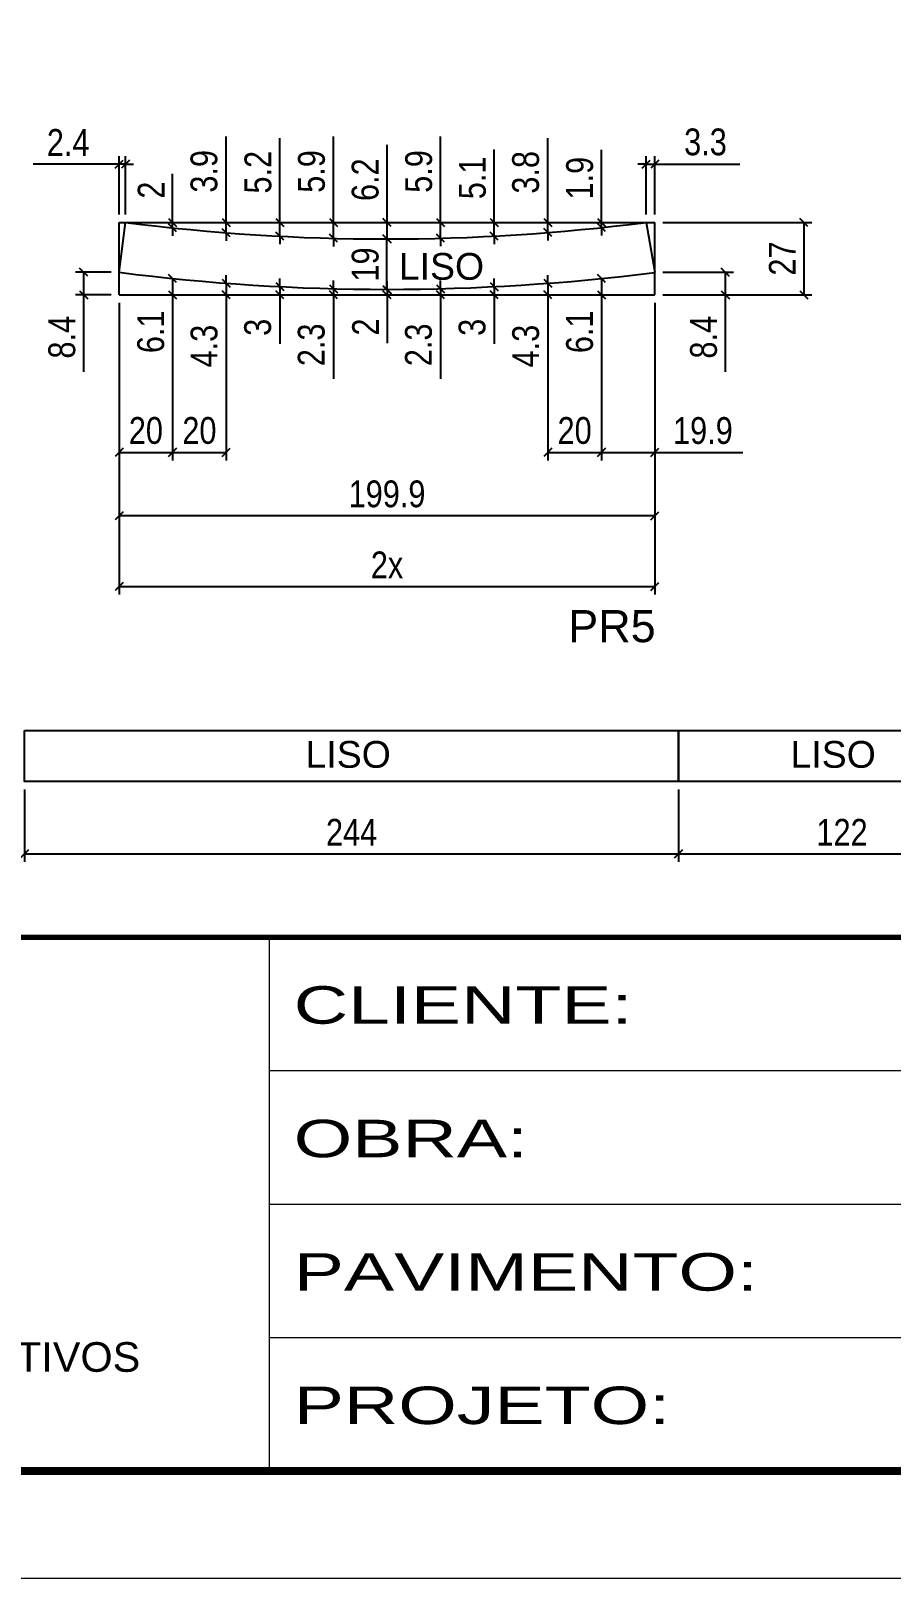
# Model space of a CAD drawing. Extents: x 5442 to 11695, y -218 to 3129.
# Drawn here: x 8962 to 9283, y -218 to 360 of the extents above; entities that cross this region are included whole.
import ezdxf
from ezdxf.enums import TextEntityAlignment as Align

# ---------------------------------------------------------------- set-up
doc = ezdxf.new("R2010")
doc.units = 0
doc.linetypes.add('CONTINUO', pattern=[0])
doc.linetypes.add('DASHED', pattern=[0.75, 0.5, -0.25])
for name, color, linetype in [('5', 5, 'Continuous'), ('COTA', 241, 'Continuous'), ('Painéis', 200, 'Continuous')]:
    doc.layers.add(name, color=color, linetype=linetype)
for name, color, linetype, lineweight in [('Escoras', 2, 'Continuous', 25), ('Folhas', 255, 'Continuous', 9), ('Romaneio', 3, 'Continuous', 13), ('SARRAFO DE PRESSAO', 251, 'DASHED', 9)]:
    doc.layers.add(name, color=color, linetype=linetype, lineweight=lineweight)
doc.styles.add('ARIAL', font='arial.ttf')
doc.styles.add('COTA TECNICA-50', font='techl___.ttf', dxfattribs={"height": 10})
doc.styles.get("Standard").update_dxf_attribs({"font": 'arial.ttf'})
doc.styles.add('Tecnologia', font='')
doc.styles.get('Tecnologia').set_extended_font_data('Forgotten Futurist')
doc.dimstyles.new('COTA PAINEL-50', dxfattribs={"dimtxt": 10, "dimasz": 3, "dimexe": 3, "dimexo": 3, "dimgap": 3, "dimtad": 1, "dimdec": 1, "dimzin": 12, "dimdsep": 46, "dimtxsty": 'COTA TECNICA-50', "dimblk1": 'OBLIQUE', "dimblk2": 'OBLIQUE', "dimsah": 1, "dimcen": 0.9, "dimclrd": 4, "dimclre": 4, "dimclrt": 240, "dimadec": 1, "dimazin": 3, "dimtfac": 1, "dimtdec": 1, "dimtmove": 0, "dimatfit": 3, "dimfxl": 1, "dimtolj": 1, "dimtzin": 12, "dimarcsym": 0})

# ---------------------------------------------------------------- blocks, each defined once
blk = doc.blocks.new('9999999999')
at = {"color": 30, "linetype": 'CONTINUO'}
for p, q in [((98564.56, 34230.21), (98564.56, 34429.45)), ((98564.56, 34379.64), (99583.98, 34379.64)), ((98564.56, 34329.83), (99487.98, 34329.83)), ((98564.56, 34280.02), (99487.98, 34280.02))]:
    blk.add_line(p, q, dxfattribs=at)
at = {"color": 30, "linetype": 'CONTINUO', "const_width": 2}
blk.add_lwpolyline([(99583.98, 34230.21), (99583.98, 34414.45, 0.414214), (99568.98, 34429.45), (98228.98, 34429.45, 0.414214), (98213.98, 34414.45), (98213.98, 34245.21, 0.414214), (98228.98, 34230.21), (99583.98, 34230.21)], format="xyb", dxfattribs=at)
at = {"layer": 'Folhas'}
blk.add_lwpolyline([(98138.98, 34190.21), (99623.98, 34190.21), (99623.98, 35240.21), (98138.98, 35240.21)], close=True, dxfattribs=at)
at = {"layer": 'Folhas', "color": 30, "const_width": 3}
blk.add_lwpolyline([(98213.98, 34230.21), (99583.98, 34230.21), (99583.98, 35200.21), (98213.98, 35200.21)], close=True, dxfattribs=at)
at = {"color": 7, "linetype": 'Continuous', "ltscale": 5, "style": 'ARIAL'}
blk.add_text('NOVA SISTEMAS CONSTRUTIVOS', height=11.0592, dxfattribs=at).set_placement((98263.19, 34267.21))
at = {"layer": 'Folhas', "color": 7, "style": 'Tecnologia', "width": 1.5}
for s, p in [('CLIENTE:', (98573.65, 34397.17)), ('OBRA:', (98573.65, 34347.31)), ('PAVIMENTO:', (98573.65, 34297.5)), ('PROJETO:', (98573.65, 34247.69))]:
    blk.add_text(s, height=14, dxfattribs=at).set_placement(p)
blk = doc.blocks.new('_Oblique')
at = {"color": 0, "linetype": 'ByBlock', "lineweight": -2}
blk.add_line((-0.5, -0.5), (0.5, 0.5), dxfattribs=at)
blk = doc.blocks.new('*D1502')
at = {"layer": 'Defpoints', "color": 0, "linetype": 'ByBlock', "transparency": 16777216}
for p in [(8994.89, 261.03), (9194.79, 261.03), (8994.89, 178.53)]:
    blk.add_point(p, dxfattribs=at)
at = {"layer": 'Escoras', "color": 4, "linetype": 'ByBlock', "lineweight": -2, "transparency": 16777216}
for p, q in [((8994.89, 258.03), (8994.89, 175.53)), ((9194.79, 258.03), (9194.79, 175.53)), ((9194.79, 178.53), (8994.89, 178.53))]:
    blk.add_line(p, q, dxfattribs=at)
at = {"layer": 'Escoras', "color": 4, "linetype": 'ByBlock', "lineweight": -2, "transparency": 16777216, "xscale": 3, "yscale": 3, "zscale": 3, "rotation": 180}
blk.add_blockref('_Oblique', (8994.89, 178.53), dxfattribs=at)
at = {"layer": 'Escoras', "color": 4, "linetype": 'ByBlock', "lineweight": -2, "transparency": 16777216, "xscale": 3, "yscale": 3, "zscale": 3}
blk.add_blockref('_Oblique', (9194.79, 178.53), dxfattribs=at)
at = {"layer": 'Escoras', "color": 240, "linetype": 'ByBlock', "transparency": 16777216, "insert": (9094.84, 186.62), "char_height": 10, "attachment_point": 5, "style": 'COTA TECNICA-50'}
blk.add_mtext('\\A1;199.9', dxfattribs=at)
blk = doc.blocks.new('*D1158')
at = {"layer": 'Defpoints', "color": 0, "linetype": 'ByBlock', "transparency": 16777216}
for p in [(9174.84, 261.03), (9194.79, 261.03), (9194.79, 202.18)]:
    blk.add_point(p, dxfattribs=at)
at = {"layer": 'Escoras', "color": 4, "linetype": 'ByBlock', "lineweight": -2, "transparency": 16777216}
for p, q in [((9174.84, 258.03), (9174.84, 199.18)), ((9194.79, 258.03), (9194.79, 199.18)), ((9174.84, 202.18), (9194.79, 202.18)), ((9194.79, 202.18), (9227.62, 202.18))]:
    blk.add_line(p, q, dxfattribs=at)
at = {"layer": 'Escoras', "color": 4, "linetype": 'ByBlock', "lineweight": -2, "transparency": 16777216, "xscale": 3, "yscale": 3, "zscale": 3, "rotation": 180}
blk.add_blockref('_Oblique', (9174.84, 202.18), dxfattribs=at)
at = {"layer": 'Escoras', "color": 4, "linetype": 'ByBlock', "lineweight": -2, "transparency": 16777216, "xscale": 3, "yscale": 3, "zscale": 3}
blk.add_blockref('_Oblique', (9194.79, 202.18), dxfattribs=at)
at = {"layer": 'Escoras', "color": 240, "linetype": 'ByBlock', "transparency": 16777216, "insert": (9212.7, 210.26), "char_height": 10, "attachment_point": 5, "style": 'COTA TECNICA-50'}
blk.add_mtext('\\A1;19.9', dxfattribs=at)
blk = doc.blocks.new('*D1159')
at = {"layer": 'Defpoints', "color": 0, "linetype": 'ByBlock', "transparency": 16777216}
for p in [(9154.84, 261.03), (9174.84, 261.03), (9174.84, 202.18)]:
    blk.add_point(p, dxfattribs=at)
at = {"layer": 'Escoras', "color": 4, "linetype": 'ByBlock', "lineweight": -2, "transparency": 16777216}
for p, q in [((9154.84, 258.03), (9154.84, 199.18)), ((9174.84, 258.03), (9174.84, 199.18)), ((9154.84, 202.18), (9174.84, 202.18))]:
    blk.add_line(p, q, dxfattribs=at)
at = {"layer": 'Escoras', "color": 4, "linetype": 'ByBlock', "lineweight": -2, "transparency": 16777216, "xscale": 3, "yscale": 3, "zscale": 3, "rotation": 180}
blk.add_blockref('_Oblique', (9154.84, 202.18), dxfattribs=at)
at = {"layer": 'Escoras', "color": 4, "linetype": 'ByBlock', "lineweight": -2, "transparency": 16777216, "xscale": 3, "yscale": 3, "zscale": 3}
blk.add_blockref('_Oblique', (9174.84, 202.18), dxfattribs=at)
at = {"layer": 'Escoras', "color": 240, "linetype": 'ByBlock', "transparency": 16777216, "insert": (9164.84, 210.28), "char_height": 10, "attachment_point": 5, "style": 'COTA TECNICA-50'}
blk.add_mtext('\\A1;20', dxfattribs=at)
blk = doc.blocks.new('*D1160')
at = {"layer": 'Defpoints', "color": 0, "linetype": 'ByBlock', "transparency": 16777216}
for p in [(8994.89, 261.03), (9014.84, 261.03), (9014.84, 202.18)]:
    blk.add_point(p, dxfattribs=at)
at = {"layer": 'Escoras', "color": 4, "linetype": 'ByBlock', "lineweight": -2, "transparency": 16777216}
for p, q in [((8994.89, 258.03), (8994.89, 199.18)), ((9014.84, 258.03), (9014.84, 199.18)), ((8994.89, 202.18), (9014.84, 202.18))]:
    blk.add_line(p, q, dxfattribs=at)
at = {"layer": 'Escoras', "color": 4, "linetype": 'ByBlock', "lineweight": -2, "transparency": 16777216, "xscale": 3, "yscale": 3, "zscale": 3, "rotation": 180}
blk.add_blockref('_Oblique', (8994.89, 202.18), dxfattribs=at)
at = {"layer": 'Escoras', "color": 4, "linetype": 'ByBlock', "lineweight": -2, "transparency": 16777216, "xscale": 3, "yscale": 3, "zscale": 3}
blk.add_blockref('_Oblique', (9014.84, 202.18), dxfattribs=at)
at = {"layer": 'Escoras', "color": 240, "linetype": 'ByBlock', "transparency": 16777216, "insert": (9004.87, 210.28), "char_height": 10, "attachment_point": 5, "style": 'COTA TECNICA-50'}
blk.add_mtext('\\A1;20', dxfattribs=at)
blk = doc.blocks.new('*D1161')
at = {"layer": 'Defpoints', "color": 0, "linetype": 'ByBlock', "transparency": 16777216}
for p in [(9014.84, 261.03), (9034.84, 261.03), (9034.84, 202.18)]:
    blk.add_point(p, dxfattribs=at)
at = {"layer": 'Escoras', "color": 4, "linetype": 'ByBlock', "lineweight": -2, "transparency": 16777216}
for p, q in [((9014.84, 258.03), (9014.84, 199.18)), ((9034.84, 258.03), (9034.84, 199.18)), ((9014.84, 202.18), (9034.84, 202.18))]:
    blk.add_line(p, q, dxfattribs=at)
at = {"layer": 'Escoras', "color": 4, "linetype": 'ByBlock', "lineweight": -2, "transparency": 16777216, "xscale": 3, "yscale": 3, "zscale": 3, "rotation": 180}
blk.add_blockref('_Oblique', (9014.84, 202.18), dxfattribs=at)
at = {"layer": 'Escoras', "color": 4, "linetype": 'ByBlock', "lineweight": -2, "transparency": 16777216, "xscale": 3, "yscale": 3, "zscale": 3}
blk.add_blockref('_Oblique', (9034.84, 202.18), dxfattribs=at)
at = {"layer": 'Escoras', "color": 240, "linetype": 'ByBlock', "transparency": 16777216, "insert": (9024.84, 210.28), "char_height": 10, "attachment_point": 5, "style": 'COTA TECNICA-50'}
blk.add_mtext('\\A1;20', dxfattribs=at)
blk = doc.blocks.new('*D1503')
at = {"layer": 'Defpoints', "color": 0, "linetype": 'ByBlock', "transparency": 16777216}
for p in [(9194.79, 288.03), (9194.79, 261.03), (9250.4, 261.03)]:
    blk.add_point(p, dxfattribs=at)
at = {"layer": 'Escoras', "color": 4, "linetype": 'ByBlock', "lineweight": -2, "transparency": 16777216}
for p, q in [((9197.79, 288.03), (9253.4, 288.03)), ((9250.4, 288.03), (9250.4, 261.03)), ((9197.79, 261.03), (9253.4, 261.03))]:
    blk.add_line(p, q, dxfattribs=at)
at = {"layer": 'Escoras', "color": 4, "linetype": 'ByBlock', "lineweight": -2, "transparency": 16777216, "xscale": 3, "yscale": 3, "zscale": 3}
for p, rotation in [((9250.4, 288.03), 90), ((9250.4, 261.03), 270)]:
    blk.add_blockref('_Oblique', p, dxfattribs=dict(at, rotation=rotation))
at = {"layer": 'Escoras', "color": 240, "linetype": 'ByBlock', "transparency": 16777216, "insert": (9242.33, 274.53), "char_height": 10, "attachment_point": 5, "rotation": 90, "style": 'COTA TECNICA-50'}
blk.add_mtext('\\A1;27', dxfattribs=at)
blk = doc.blocks.new('*D1504')
at = {"layer": 'Defpoints', "color": 0, "linetype": 'ByBlock', "transparency": 16777216}
for p in [(8994.89, 309.8), (8994.89, 288.03), (8997.27, 288.03)]:
    blk.add_point(p, dxfattribs=at)
at = {"layer": 'Escoras', "color": 4, "linetype": 'ByBlock', "lineweight": -2, "transparency": 16777216}
for p, q in [((8994.89, 291.03), (8994.89, 312.8)), ((8997.27, 291.03), (8997.27, 312.8)), ((8994.89, 309.8), (8962.86, 309.8)), ((8997.27, 309.8), (8994.89, 309.8)), ((8997.27, 309.8), (9000.27, 309.8))]:
    blk.add_line(p, q, dxfattribs=at)
at = {"layer": 'Escoras', "color": 4, "linetype": 'ByBlock', "lineweight": -2, "transparency": 16777216, "xscale": 3, "yscale": 3, "zscale": 3}
blk.add_blockref('_Oblique', (8994.89, 309.8), dxfattribs=at)
at = {"layer": 'Escoras', "color": 4, "linetype": 'ByBlock', "lineweight": -2, "transparency": 16777216, "xscale": 3, "yscale": 3, "zscale": 3, "rotation": 180}
blk.add_blockref('_Oblique', (8997.27, 309.8), dxfattribs=at)
at = {"layer": 'Escoras', "color": 240, "linetype": 'ByBlock', "transparency": 16777216, "insert": (8975.87, 317.88), "char_height": 10, "attachment_point": 5, "style": 'COTA TECNICA-50'}
blk.add_mtext('\\A1;2.4', dxfattribs=at)
blk = doc.blocks.new('*D1505')
at = {"layer": 'Defpoints', "color": 0, "linetype": 'ByBlock', "transparency": 16777216}
for p in [(9194.79, 309.8), (9191.48, 288.03), (9194.79, 288.03)]:
    blk.add_point(p, dxfattribs=at)
at = {"layer": 'Escoras', "color": 4, "linetype": 'ByBlock', "lineweight": -2, "transparency": 16777216}
for p, q in [((9191.48, 291.03), (9191.48, 312.8)), ((9194.79, 291.03), (9194.79, 312.8)), ((9191.48, 309.8), (9188.48, 309.8)), ((9191.48, 309.8), (9194.79, 309.8)), ((9194.79, 309.8), (9226.54, 309.8))]:
    blk.add_line(p, q, dxfattribs=at)
at = {"layer": 'Escoras', "color": 4, "linetype": 'ByBlock', "lineweight": -2, "transparency": 16777216, "xscale": 3, "yscale": 3, "zscale": 3}
blk.add_blockref('_Oblique', (9191.48, 309.8), dxfattribs=at)
at = {"layer": 'Escoras', "color": 4, "linetype": 'ByBlock', "lineweight": -2, "transparency": 16777216, "xscale": 3, "yscale": 3, "zscale": 3, "rotation": 180}
blk.add_blockref('_Oblique', (9194.79, 309.8), dxfattribs=at)
at = {"layer": 'Escoras', "color": 240, "linetype": 'ByBlock', "transparency": 16777216, "insert": (9213.66, 318.02), "char_height": 10, "attachment_point": 5, "style": 'COTA TECNICA-50'}
blk.add_mtext('\\A1;3.3', dxfattribs=at)
blk = doc.blocks.new('*D1162')
at = {"layer": 'Defpoints', "color": 0, "linetype": 'ByBlock', "transparency": 16777216}
for p in [(9014.84, 267.11), (9014.84, 261.03), (9014.84, 261.03)]:
    blk.add_point(p, dxfattribs=at)
at = {"layer": 'Escoras', "color": 4, "linetype": 'ByBlock', "lineweight": -2, "transparency": 16777216}
for p, q in [((9014.84, 267.11), (9014.84, 261.03)), ((9017.84, 267.11), (9017.84, 267.11)), ((9011.84, 261.03), (9011.84, 261.03)), ((9014.84, 261.03), (9014.84, 236.36))]:
    blk.add_line(p, q, dxfattribs=at)
at = {"layer": 'Escoras', "color": 4, "linetype": 'ByBlock', "lineweight": -2, "transparency": 16777216, "xscale": 3, "yscale": 3, "zscale": 3}
for p, rotation in [((9014.84, 267.11), 90), ((9014.84, 261.03), 270)]:
    blk.add_blockref('_Oblique', p, dxfattribs=dict(at, rotation=rotation))
at = {"layer": 'Escoras', "color": 240, "linetype": 'ByBlock', "transparency": 16777216, "insert": (9006.74, 247.19), "char_height": 10, "attachment_point": 5, "rotation": 90, "style": 'COTA TECNICA-50'}
blk.add_mtext('\\A1;6.1', dxfattribs=at)
blk = doc.blocks.new('*D1163')
at = {"layer": 'Defpoints', "color": 0, "linetype": 'ByBlock', "transparency": 16777216}
for p in [(9034.84, 265.32), (9034.84, 261.03), (9034.84, 261.03)]:
    blk.add_point(p, dxfattribs=at)
at = {"layer": 'Escoras', "color": 4, "linetype": 'ByBlock', "lineweight": -2, "transparency": 16777216}
for p, q in [((9034.84, 265.32), (9034.84, 268.32)), ((9031.84, 261.03), (9031.84, 261.03)), ((9034.84, 265.32), (9034.84, 261.03)), ((9034.84, 261.03), (9034.84, 228.66)), ((9037.84, 265.32), (9037.84, 265.32))]:
    blk.add_line(p, q, dxfattribs=at)
at = {"layer": 'Escoras', "color": 4, "linetype": 'ByBlock', "lineweight": -2, "transparency": 16777216, "xscale": 3, "yscale": 3, "zscale": 3}
for p, rotation in [((9034.84, 265.32), 270), ((9034.84, 261.03), 90)]:
    blk.add_blockref('_Oblique', p, dxfattribs=dict(at, rotation=rotation))
at = {"layer": 'Escoras', "color": 240, "linetype": 'ByBlock', "transparency": 16777216, "insert": (9026.62, 241.85), "char_height": 10, "attachment_point": 5, "rotation": 90, "style": 'COTA TECNICA-50'}
blk.add_mtext('\\A1;4.3', dxfattribs=at)
blk = doc.blocks.new('*D1506')
at = {"layer": 'Defpoints', "color": 0, "linetype": 'ByBlock', "transparency": 16777216}
for p in [(9194.79, 269.39), (9194.79, 261.03), (9221.07, 261.03)]:
    blk.add_point(p, dxfattribs=at)
at = {"layer": 'Escoras', "color": 4, "linetype": 'ByBlock', "lineweight": -2, "transparency": 16777216}
for p, q in [((9197.79, 269.39), (9224.07, 269.39)), ((9221.07, 269.39), (9221.07, 261.03)), ((9197.79, 261.03), (9224.07, 261.03)), ((9221.07, 261.03), (9221.07, 232.28))]:
    blk.add_line(p, q, dxfattribs=at)
at = {"layer": 'Escoras', "color": 4, "linetype": 'ByBlock', "lineweight": -2, "transparency": 16777216, "xscale": 3, "yscale": 3, "zscale": 3}
for p, rotation in [((9221.07, 269.39), 90), ((9221.07, 261.03), 270)]:
    blk.add_blockref('_Oblique', p, dxfattribs=dict(at, rotation=rotation))
at = {"layer": 'Escoras', "color": 240, "linetype": 'ByBlock', "transparency": 16777216, "insert": (9212.98, 245.15), "char_height": 10, "attachment_point": 5, "rotation": 90, "style": 'COTA TECNICA-50'}
blk.add_mtext('\\A1;8.4', dxfattribs=at)
blk = doc.blocks.new('*D1507')
at = {"layer": 'Defpoints', "color": 0, "linetype": 'ByBlock', "transparency": 16777216}
for p in [(8994.89, 269.41), (8981.65, 261.03), (8994.89, 261.03)]:
    blk.add_point(p, dxfattribs=at)
at = {"layer": 'Escoras', "color": 4, "linetype": 'ByBlock', "lineweight": -2, "transparency": 16777216}
for p, q in [((8991.89, 269.41), (8978.65, 269.41)), ((8981.65, 269.41), (8981.65, 261.03)), ((8991.89, 261.03), (8978.65, 261.03)), ((8981.65, 261.03), (8981.65, 232.28))]:
    blk.add_line(p, q, dxfattribs=at)
at = {"layer": 'Escoras', "color": 4, "linetype": 'ByBlock', "lineweight": -2, "transparency": 16777216, "xscale": 3, "yscale": 3, "zscale": 3}
for p, rotation in [((8981.65, 269.41), 90), ((8981.65, 261.03), 270)]:
    blk.add_blockref('_Oblique', p, dxfattribs=dict(at, rotation=rotation))
at = {"layer": 'Escoras', "color": 240, "linetype": 'ByBlock', "transparency": 16777216, "insert": (8973.56, 245.15), "char_height": 10, "attachment_point": 5, "rotation": 90, "style": 'COTA TECNICA-50'}
blk.add_mtext('\\A1;8.4', dxfattribs=at)
blk = doc.blocks.new('*D1164')
at = {"layer": 'Defpoints', "color": 0, "linetype": 'ByBlock', "transparency": 16777216}
for p in [(9054.84, 264.05), (9054.84, 261.03), (9054.84, 261.03)]:
    blk.add_point(p, dxfattribs=at)
at = {"layer": 'Escoras', "color": 4, "linetype": 'ByBlock', "lineweight": -2, "transparency": 16777216}
for p, q in [((9054.84, 264.05), (9054.84, 267.05)), ((9051.84, 261.03), (9051.84, 261.03)), ((9054.84, 264.05), (9054.84, 261.03)), ((9054.84, 261.03), (9054.84, 242.7)), ((9057.84, 264.05), (9057.84, 264.05))]:
    blk.add_line(p, q, dxfattribs=at)
at = {"layer": 'Escoras', "color": 4, "linetype": 'ByBlock', "lineweight": -2, "transparency": 16777216, "xscale": 3, "yscale": 3, "zscale": 3}
for p, rotation in [((9054.84, 264.05), 270), ((9054.84, 261.03), 90)]:
    blk.add_blockref('_Oblique', p, dxfattribs=dict(at, rotation=rotation))
at = {"layer": 'Escoras', "color": 240, "linetype": 'ByBlock', "transparency": 16777216, "insert": (9046.62, 248.86), "char_height": 10, "attachment_point": 5, "rotation": 90, "style": 'COTA TECNICA-50'}
blk.add_mtext('\\A1;3', dxfattribs=at)
blk = doc.blocks.new('*D1165')
at = {"layer": 'Defpoints', "color": 0, "linetype": 'ByBlock', "transparency": 16777216}
for p in [(9074.84, 263.28), (9074.84, 261.03), (9074.84, 261.03)]:
    blk.add_point(p, dxfattribs=at)
at = {"layer": 'Escoras', "color": 4, "linetype": 'ByBlock', "lineweight": -2, "transparency": 16777216}
for p, q in [((9074.84, 263.28), (9074.84, 266.28)), ((9071.84, 261.03), (9071.84, 261.03)), ((9074.84, 263.28), (9074.84, 261.03)), ((9074.84, 261.03), (9074.84, 229.6)), ((9077.84, 263.28), (9077.84, 263.28))]:
    blk.add_line(p, q, dxfattribs=at)
at = {"layer": 'Escoras', "color": 4, "linetype": 'ByBlock', "lineweight": -2, "transparency": 16777216, "xscale": 3, "yscale": 3, "zscale": 3}
for p, rotation in [((9074.84, 263.28), 270), ((9074.84, 261.03), 90)]:
    blk.add_blockref('_Oblique', p, dxfattribs=dict(at, rotation=rotation))
at = {"layer": 'Escoras', "color": 240, "linetype": 'ByBlock', "transparency": 16777216, "insert": (9066.62, 242.31), "char_height": 10, "attachment_point": 5, "rotation": 90, "style": 'COTA TECNICA-50'}
blk.add_mtext('\\A1;2.3', dxfattribs=at)
blk = doc.blocks.new('*D1166')
at = {"layer": 'Defpoints', "color": 0, "linetype": 'ByBlock', "transparency": 16777216}
for p in [(9094.84, 263.03), (9094.84, 261.03), (9094.84, 261.03)]:
    blk.add_point(p, dxfattribs=at)
at = {"layer": 'Escoras', "color": 4, "linetype": 'ByBlock', "lineweight": -2, "transparency": 16777216}
for p, q in [((9094.84, 263.03), (9094.84, 266.03)), ((9091.84, 261.03), (9091.84, 261.03)), ((9094.84, 263.03), (9094.84, 261.03)), ((9094.84, 261.03), (9094.84, 242.92)), ((9097.84, 263.03), (9097.84, 263.03))]:
    blk.add_line(p, q, dxfattribs=at)
at = {"layer": 'Escoras', "color": 4, "linetype": 'ByBlock', "lineweight": -2, "transparency": 16777216, "xscale": 3, "yscale": 3, "zscale": 3}
for p, rotation in [((9094.84, 263.03), 270), ((9094.84, 261.03), 90)]:
    blk.add_blockref('_Oblique', p, dxfattribs=dict(at, rotation=rotation))
at = {"layer": 'Escoras', "color": 240, "linetype": 'ByBlock', "transparency": 16777216, "insert": (9086.84, 248.97), "char_height": 10, "attachment_point": 5, "rotation": 90, "style": 'COTA TECNICA-50'}
blk.add_mtext('\\A1;2', dxfattribs=at)
blk = doc.blocks.new('*D1167')
at = {"layer": 'Defpoints', "color": 0, "linetype": 'ByBlock', "transparency": 16777216}
for p in [(9114.84, 263.28), (9114.84, 261.03), (9114.84, 261.03)]:
    blk.add_point(p, dxfattribs=at)
at = {"layer": 'Escoras', "color": 4, "linetype": 'ByBlock', "lineweight": -2, "transparency": 16777216}
for p, q in [((9114.84, 263.28), (9114.84, 266.28)), ((9111.84, 261.03), (9111.84, 261.03)), ((9114.84, 263.28), (9114.84, 261.03)), ((9114.84, 261.03), (9114.84, 229.6)), ((9117.84, 263.28), (9117.84, 263.28))]:
    blk.add_line(p, q, dxfattribs=at)
at = {"layer": 'Escoras', "color": 4, "linetype": 'ByBlock', "lineweight": -2, "transparency": 16777216, "xscale": 3, "yscale": 3, "zscale": 3}
for p, rotation in [((9114.84, 263.28), 270), ((9114.84, 261.03), 90)]:
    blk.add_blockref('_Oblique', p, dxfattribs=dict(at, rotation=rotation))
at = {"layer": 'Escoras', "color": 240, "linetype": 'ByBlock', "transparency": 16777216, "insert": (9106.62, 242.31), "char_height": 10, "attachment_point": 5, "rotation": 90, "style": 'COTA TECNICA-50'}
blk.add_mtext('\\A1;2.3', dxfattribs=at)
blk = doc.blocks.new('*D1168')
at = {"layer": 'Defpoints', "color": 0, "linetype": 'ByBlock', "transparency": 16777216}
for p in [(9134.84, 264.04), (9134.84, 261.03), (9134.84, 261.03)]:
    blk.add_point(p, dxfattribs=at)
at = {"layer": 'Escoras', "color": 4, "linetype": 'ByBlock', "lineweight": -2, "transparency": 16777216}
for p, q in [((9134.84, 264.04), (9134.84, 267.04)), ((9131.84, 261.03), (9131.84, 261.03)), ((9134.84, 264.04), (9134.84, 261.03)), ((9134.84, 261.03), (9134.84, 242.7)), ((9137.84, 264.04), (9137.84, 264.04))]:
    blk.add_line(p, q, dxfattribs=at)
at = {"layer": 'Escoras', "color": 4, "linetype": 'ByBlock', "lineweight": -2, "transparency": 16777216, "xscale": 3, "yscale": 3, "zscale": 3}
for p, rotation in [((9134.84, 264.04), 270), ((9134.84, 261.03), 90)]:
    blk.add_blockref('_Oblique', p, dxfattribs=dict(at, rotation=rotation))
at = {"layer": 'Escoras', "color": 240, "linetype": 'ByBlock', "transparency": 16777216, "insert": (9126.62, 248.86), "char_height": 10, "attachment_point": 5, "rotation": 90, "style": 'COTA TECNICA-50'}
blk.add_mtext('\\A1;3', dxfattribs=at)
blk = doc.blocks.new('*D1169')
at = {"layer": 'Defpoints', "color": 0, "linetype": 'ByBlock', "transparency": 16777216}
for p in [(9154.84, 265.31), (9154.84, 261.03), (9154.84, 261.03)]:
    blk.add_point(p, dxfattribs=at)
at = {"layer": 'Escoras', "color": 4, "linetype": 'ByBlock', "lineweight": -2, "transparency": 16777216}
for p, q in [((9154.84, 265.31), (9154.84, 268.31)), ((9151.84, 261.03), (9151.84, 261.03)), ((9154.84, 265.31), (9154.84, 261.03)), ((9154.84, 261.03), (9154.84, 228.66)), ((9157.84, 265.31), (9157.84, 265.31))]:
    blk.add_line(p, q, dxfattribs=at)
at = {"layer": 'Escoras', "color": 4, "linetype": 'ByBlock', "lineweight": -2, "transparency": 16777216, "xscale": 3, "yscale": 3, "zscale": 3}
for p, rotation in [((9154.84, 265.31), 270), ((9154.84, 261.03), 90)]:
    blk.add_blockref('_Oblique', p, dxfattribs=dict(at, rotation=rotation))
at = {"layer": 'Escoras', "color": 240, "linetype": 'ByBlock', "transparency": 16777216, "insert": (9146.62, 241.85), "char_height": 10, "attachment_point": 5, "rotation": 90, "style": 'COTA TECNICA-50'}
blk.add_mtext('\\A1;4.3', dxfattribs=at)
blk = doc.blocks.new('*D1170')
at = {"layer": 'Defpoints', "color": 0, "linetype": 'ByBlock', "transparency": 16777216}
for p in [(9174.84, 267.1), (9174.84, 261.03), (9174.84, 261.03)]:
    blk.add_point(p, dxfattribs=at)
at = {"layer": 'Escoras', "color": 4, "linetype": 'ByBlock', "lineweight": -2, "transparency": 16777216}
for p, q in [((9174.84, 267.1), (9174.84, 261.03)), ((9177.84, 267.1), (9177.84, 267.1)), ((9171.84, 261.03), (9171.84, 261.03)), ((9174.84, 261.03), (9174.84, 236.36))]:
    blk.add_line(p, q, dxfattribs=at)
at = {"layer": 'Escoras', "color": 4, "linetype": 'ByBlock', "lineweight": -2, "transparency": 16777216, "xscale": 3, "yscale": 3, "zscale": 3}
for p, rotation in [((9174.84, 267.1), 90), ((9174.84, 261.03), 270)]:
    blk.add_blockref('_Oblique', p, dxfattribs=dict(at, rotation=rotation))
at = {"layer": 'Escoras', "color": 240, "linetype": 'ByBlock', "transparency": 16777216, "insert": (9166.74, 247.19), "char_height": 10, "attachment_point": 5, "rotation": 90, "style": 'COTA TECNICA-50'}
blk.add_mtext('\\A1;6.1', dxfattribs=at)
blk = doc.blocks.new('*D1171')
at = {"layer": 'Defpoints', "color": 0, "linetype": 'ByBlock', "transparency": 16777216}
for p in [(9174.84, 288.03), (9174.84, 288.03), (9174.84, 286.08)]:
    blk.add_point(p, dxfattribs=at)
at = {"layer": 'Escoras', "color": 4, "linetype": 'ByBlock', "lineweight": -2, "transparency": 16777216}
for p, q in [((9174.84, 288.03), (9174.84, 315.06)), ((9171.84, 286.08), (9171.84, 286.08)), ((9174.84, 286.08), (9174.84, 288.03)), ((9174.84, 286.08), (9174.84, 283.08)), ((9177.84, 288.03), (9177.84, 288.03))]:
    blk.add_line(p, q, dxfattribs=at)
at = {"layer": 'Escoras', "color": 4, "linetype": 'ByBlock', "lineweight": -2, "transparency": 16777216, "xscale": 3, "yscale": 3, "zscale": 3}
for p, rotation in [((9174.84, 288.03), 270), ((9174.84, 286.08), 90)]:
    blk.add_blockref('_Oblique', p, dxfattribs=dict(at, rotation=rotation))
at = {"layer": 'Escoras', "color": 240, "linetype": 'ByBlock', "transparency": 16777216, "insert": (9166.75, 304.54), "char_height": 10, "attachment_point": 5, "rotation": 90, "style": 'COTA TECNICA-50'}
blk.add_mtext('\\A1;1.9', dxfattribs=at)
blk = doc.blocks.new('*D1172')
at = {"layer": 'Defpoints', "color": 0, "linetype": 'ByBlock', "transparency": 16777216}
for p in [(9154.84, 288.03), (9154.84, 288.03), (9154.84, 284.23)]:
    blk.add_point(p, dxfattribs=at)
at = {"layer": 'Escoras', "color": 4, "linetype": 'ByBlock', "lineweight": -2, "transparency": 16777216}
for p, q in [((9154.84, 288.03), (9154.84, 319.42)), ((9151.84, 284.23), (9151.84, 284.23)), ((9154.84, 284.23), (9154.84, 288.03)), ((9154.84, 284.23), (9154.84, 281.23)), ((9157.84, 288.03), (9157.84, 288.03))]:
    blk.add_line(p, q, dxfattribs=at)
at = {"layer": 'Escoras', "color": 4, "linetype": 'ByBlock', "lineweight": -2, "transparency": 16777216, "xscale": 3, "yscale": 3, "zscale": 3}
for p, rotation in [((9154.84, 288.03), 270), ((9154.84, 284.23), 90)]:
    blk.add_blockref('_Oblique', p, dxfattribs=dict(at, rotation=rotation))
at = {"layer": 'Escoras', "color": 240, "linetype": 'ByBlock', "transparency": 16777216, "insert": (9146.6, 306.72), "char_height": 10, "attachment_point": 5, "rotation": 90, "style": 'COTA TECNICA-50'}
blk.add_mtext('\\A1;3.8', dxfattribs=at)
blk = doc.blocks.new('*D1173')
at = {"layer": 'Defpoints', "color": 0, "linetype": 'ByBlock', "transparency": 16777216}
for p in [(9134.84, 288.03), (9134.84, 288.03), (9134.84, 282.91)]:
    blk.add_point(p, dxfattribs=at)
at = {"layer": 'Escoras', "color": 4, "linetype": 'ByBlock', "lineweight": -2, "transparency": 16777216}
for p, q in [((9134.84, 288.03), (9134.84, 315.26)), ((9134.84, 282.91), (9134.84, 288.03)), ((9137.84, 288.03), (9137.84, 288.03)), ((9131.84, 282.91), (9131.84, 282.91)), ((9134.84, 282.91), (9134.84, 279.91))]:
    blk.add_line(p, q, dxfattribs=at)
at = {"layer": 'Escoras', "color": 4, "linetype": 'ByBlock', "lineweight": -2, "transparency": 16777216, "xscale": 3, "yscale": 3, "zscale": 3}
for p, rotation in [((9134.84, 288.03), 270), ((9134.84, 282.91), 90)]:
    blk.add_blockref('_Oblique', p, dxfattribs=dict(at, rotation=rotation))
at = {"layer": 'Escoras', "color": 240, "linetype": 'ByBlock', "transparency": 16777216, "insert": (9126.73, 304.65), "char_height": 10, "attachment_point": 5, "rotation": 90, "style": 'COTA TECNICA-50'}
blk.add_mtext('\\A1;5.1', dxfattribs=at)
blk = doc.blocks.new('*D1174')
at = {"layer": 'Defpoints', "color": 0, "linetype": 'ByBlock', "transparency": 16777216}
for p in [(9114.84, 288.03), (9114.84, 288.03), (9114.84, 282.11)]:
    blk.add_point(p, dxfattribs=at)
at = {"layer": 'Escoras', "color": 4, "linetype": 'ByBlock', "lineweight": -2, "transparency": 16777216}
for p, q in [((9114.84, 288.03), (9114.84, 320.07)), ((9114.84, 282.11), (9114.84, 288.03)), ((9117.84, 288.03), (9117.84, 288.03)), ((9111.84, 282.11), (9111.84, 282.11)), ((9114.84, 282.11), (9114.84, 279.11))]:
    blk.add_line(p, q, dxfattribs=at)
at = {"layer": 'Escoras', "color": 4, "linetype": 'ByBlock', "lineweight": -2, "transparency": 16777216, "xscale": 3, "yscale": 3, "zscale": 3}
for p, rotation in [((9114.84, 288.03), 270), ((9114.84, 282.11), 90)]:
    blk.add_blockref('_Oblique', p, dxfattribs=dict(at, rotation=rotation))
at = {"layer": 'Escoras', "color": 240, "linetype": 'ByBlock', "transparency": 16777216, "insert": (9106.7, 307.05), "char_height": 10, "attachment_point": 5, "rotation": 90, "style": 'COTA TECNICA-50'}
blk.add_mtext('\\A1;5.9', dxfattribs=at)
blk = doc.blocks.new('*D1175')
at = {"layer": 'Defpoints', "color": 0, "linetype": 'ByBlock', "transparency": 16777216}
for p in [(9094.84, 288.03), (9094.84, 288.03), (9094.84, 281.84)]:
    blk.add_point(p, dxfattribs=at)
at = {"layer": 'Escoras', "color": 4, "linetype": 'ByBlock', "lineweight": -2, "transparency": 16777216}
for p, q in [((9094.84, 288.03), (9094.84, 316.93)), ((9094.84, 281.84), (9094.84, 288.03)), ((9097.84, 288.03), (9097.84, 288.03)), ((9091.84, 281.84), (9091.84, 281.84))]:
    blk.add_line(p, q, dxfattribs=at)
at = {"layer": 'Escoras', "color": 4, "linetype": 'ByBlock', "lineweight": -2, "transparency": 16777216, "xscale": 3, "yscale": 3, "zscale": 3}
for p, rotation in [((9094.84, 288.03), 90), ((9094.84, 281.84), 270)]:
    blk.add_blockref('_Oblique', p, dxfattribs=dict(at, rotation=rotation))
at = {"layer": 'Escoras', "color": 240, "linetype": 'ByBlock', "transparency": 16777216, "insert": (9086.74, 303.98), "char_height": 10, "attachment_point": 5, "rotation": 90, "style": 'COTA TECNICA-50'}
blk.add_mtext('\\A1;6.2', dxfattribs=at)
blk = doc.blocks.new('*D1176')
at = {"layer": 'Defpoints', "color": 0, "linetype": 'ByBlock', "transparency": 16777216}
for p in [(9074.84, 288.03), (9074.84, 288.03), (9074.84, 282.09)]:
    blk.add_point(p, dxfattribs=at)
at = {"layer": 'Escoras', "color": 4, "linetype": 'ByBlock', "lineweight": -2, "transparency": 16777216}
for p, q in [((9074.84, 288.03), (9074.84, 320.07)), ((9074.84, 282.09), (9074.84, 288.03)), ((9077.84, 288.03), (9077.84, 288.03)), ((9071.84, 282.09), (9071.84, 282.09)), ((9074.84, 282.09), (9074.84, 279.09))]:
    blk.add_line(p, q, dxfattribs=at)
at = {"layer": 'Escoras', "color": 4, "linetype": 'ByBlock', "lineweight": -2, "transparency": 16777216, "xscale": 3, "yscale": 3, "zscale": 3}
for p, rotation in [((9074.84, 288.03), 270), ((9074.84, 282.09), 90)]:
    blk.add_blockref('_Oblique', p, dxfattribs=dict(at, rotation=rotation))
at = {"layer": 'Escoras', "color": 240, "linetype": 'ByBlock', "transparency": 16777216, "insert": (9066.7, 307.05), "char_height": 10, "attachment_point": 5, "rotation": 90, "style": 'COTA TECNICA-50'}
blk.add_mtext('\\A1;5.9', dxfattribs=at)
blk = doc.blocks.new('*D1177')
at = {"layer": 'Defpoints', "color": 0, "linetype": 'ByBlock', "transparency": 16777216}
for p in [(9054.84, 288.03), (9054.84, 288.03), (9054.84, 282.86)]:
    blk.add_point(p, dxfattribs=at)
at = {"layer": 'Escoras', "color": 4, "linetype": 'ByBlock', "lineweight": -2, "transparency": 16777216}
for p, q in [((9054.84, 288.03), (9054.84, 319.49)), ((9054.84, 282.86), (9054.84, 288.03)), ((9057.84, 288.03), (9057.84, 288.03)), ((9051.84, 282.86), (9051.84, 282.86)), ((9054.84, 282.86), (9054.84, 279.86))]:
    blk.add_line(p, q, dxfattribs=at)
at = {"layer": 'Escoras', "color": 4, "linetype": 'ByBlock', "lineweight": -2, "transparency": 16777216, "xscale": 3, "yscale": 3, "zscale": 3}
for p, rotation in [((9054.84, 288.03), 270), ((9054.84, 282.86), 90)]:
    blk.add_blockref('_Oblique', p, dxfattribs=dict(at, rotation=rotation))
at = {"layer": 'Escoras', "color": 240, "linetype": 'ByBlock', "transparency": 16777216, "insert": (9046.73, 306.76), "char_height": 10, "attachment_point": 5, "rotation": 90, "style": 'COTA TECNICA-50'}
blk.add_mtext('\\A1;5.2', dxfattribs=at)
blk = doc.blocks.new('*D1178')
at = {"layer": 'Defpoints', "color": 0, "linetype": 'ByBlock', "transparency": 16777216}
for p in [(9034.84, 288.03), (9034.84, 288.03), (9034.84, 284.16)]:
    blk.add_point(p, dxfattribs=at)
at = {"layer": 'Escoras', "color": 4, "linetype": 'ByBlock', "lineweight": -2, "transparency": 16777216}
for p, q in [((9034.84, 288.03), (9034.84, 320.16)), ((9031.84, 284.16), (9031.84, 284.16)), ((9034.84, 284.16), (9034.84, 288.03)), ((9034.84, 284.16), (9034.84, 281.16)), ((9037.84, 288.03), (9037.84, 288.03))]:
    blk.add_line(p, q, dxfattribs=at)
at = {"layer": 'Escoras', "color": 4, "linetype": 'ByBlock', "lineweight": -2, "transparency": 16777216, "xscale": 3, "yscale": 3, "zscale": 3}
for p, rotation in [((9034.84, 288.03), 270), ((9034.84, 284.16), 90)]:
    blk.add_blockref('_Oblique', p, dxfattribs=dict(at, rotation=rotation))
at = {"layer": 'Escoras', "color": 240, "linetype": 'ByBlock', "transparency": 16777216, "insert": (9026.59, 307.1), "char_height": 10, "attachment_point": 5, "rotation": 90, "style": 'COTA TECNICA-50'}
blk.add_mtext('\\A1;3.9', dxfattribs=at)
blk = doc.blocks.new('*D1179')
at = {"layer": 'Defpoints', "color": 0, "linetype": 'ByBlock', "transparency": 16777216}
for p in [(9014.84, 288.03), (9014.84, 288.03), (9014.84, 285.99)]:
    blk.add_point(p, dxfattribs=at)
at = {"layer": 'Escoras', "color": 4, "linetype": 'ByBlock', "lineweight": -2, "transparency": 16777216}
for p, q in [((9014.84, 288.03), (9014.84, 306.14)), ((9011.84, 285.99), (9011.84, 285.99)), ((9014.84, 285.99), (9014.84, 288.03)), ((9014.84, 285.99), (9014.84, 282.99)), ((9017.84, 288.03), (9017.84, 288.03))]:
    blk.add_line(p, q, dxfattribs=at)
at = {"layer": 'Escoras', "color": 4, "linetype": 'ByBlock', "lineweight": -2, "transparency": 16777216, "xscale": 3, "yscale": 3, "zscale": 3}
for p, rotation in [((9014.84, 288.03), 270), ((9014.84, 285.99), 90)]:
    blk.add_blockref('_Oblique', p, dxfattribs=dict(at, rotation=rotation))
at = {"layer": 'Escoras', "color": 240, "linetype": 'ByBlock', "transparency": 16777216, "insert": (9006.84, 300.08), "char_height": 10, "attachment_point": 5, "rotation": 90, "style": 'COTA TECNICA-50'}
blk.add_mtext('\\A1;2', dxfattribs=at)
blk = doc.blocks.new('*D1508')
at = {"layer": 'Defpoints', "color": 0, "linetype": 'ByBlock', "transparency": 16777216}
for p in [(9094.83, 281.84), (9094.83, 281.84), (9094.84, 262.82)]:
    blk.add_point(p, dxfattribs=at)
at = {"layer": 'Escoras', "color": 4, "linetype": 'ByBlock', "lineweight": -2, "transparency": 16777216}
for p, q in [((9094.83, 262.82), (9094.83, 281.84)), ((9097.83, 281.84), (9097.83, 281.84)), ((9091.84, 262.82), (9091.83, 262.82))]:
    blk.add_line(p, q, dxfattribs=at)
at = {"layer": 'Escoras', "color": 4, "linetype": 'ByBlock', "lineweight": -2, "transparency": 16777216, "xscale": 3, "yscale": 3, "zscale": 3}
for p, rotation in [((9094.83, 281.84), 90), ((9094.83, 262.82), 270)]:
    blk.add_blockref('_Oblique', p, dxfattribs=dict(at, rotation=rotation))
at = {"layer": 'Escoras', "color": 240, "linetype": 'ByBlock', "transparency": 16777216, "insert": (9086.74, 272.33), "char_height": 10, "attachment_point": 5, "rotation": 90, "style": 'COTA TECNICA-50'}
blk.add_mtext('\\A1;19', dxfattribs=at)
blk = doc.blocks.new('*D1509')
at = {"layer": 'Defpoints', "color": 0, "linetype": 'ByBlock', "transparency": 16777216}
for p in [(8994.89, 261.03), (9194.79, 261.03), (9194.79, 152.1)]:
    blk.add_point(p, dxfattribs=at)
at = {"layer": 'Escoras', "color": 4, "linetype": 'ByBlock', "lineweight": -2, "transparency": 16777216}
for p, q in [((8994.89, 258.03), (8994.89, 149.1)), ((9194.79, 258.03), (9194.79, 149.1)), ((8994.89, 152.1), (9194.79, 152.1))]:
    blk.add_line(p, q, dxfattribs=at)
at = {"layer": 'Escoras', "color": 4, "linetype": 'ByBlock', "lineweight": -2, "transparency": 16777216, "xscale": 3, "yscale": 3, "zscale": 3, "rotation": 180}
blk.add_blockref('_Oblique', (8994.89, 152.1), dxfattribs=at)
at = {"layer": 'Escoras', "color": 4, "linetype": 'ByBlock', "lineweight": -2, "transparency": 16777216, "xscale": 3, "yscale": 3, "zscale": 3}
blk.add_blockref('_Oblique', (9194.79, 152.1), dxfattribs=at)
at = {"layer": 'Escoras', "color": 240, "linetype": 'ByBlock', "transparency": 16777216, "insert": (9094.84, 160.16), "char_height": 10, "attachment_point": 5, "style": 'COTA TECNICA-50'}
blk.add_mtext('\\A1;2x', dxfattribs=at)
blk = doc.blocks.new('*D1524')
at = {"layer": 'COTA', "color": 4, "linetype": 'ByBlock', "lineweight": -2, "transparency": 16777216}
for p, q in [((8959.62, 76.28), (8959.62, 49.25)), ((9203.62, 76.28), (9203.62, 49.25)), ((8959.62, 52.25), (9203.62, 52.25))]:
    blk.add_line(p, q, dxfattribs=at)
at = {"layer": 'Defpoints', "color": 0, "linetype": 'ByBlock', "transparency": 16777216}
for p in [(8959.62, 79.28), (9203.62, 79.28), (9203.62, 52.25)]:
    blk.add_point(p, dxfattribs=at)
at = {"layer": 'COTA', "color": 4, "linetype": 'ByBlock', "lineweight": -2, "transparency": 16777216, "xscale": 3, "yscale": 3, "zscale": 3, "rotation": 180}
blk.add_blockref('_Oblique', (8959.62, 52.25), dxfattribs=at)
at = {"layer": 'COTA', "color": 4, "linetype": 'ByBlock', "lineweight": -2, "transparency": 16777216, "xscale": 3, "yscale": 3, "zscale": 3}
blk.add_blockref('_Oblique', (9203.62, 52.25), dxfattribs=at)
at = {"layer": 'COTA', "color": 240, "linetype": 'ByBlock', "transparency": 16777216, "insert": (9081.62, 60.33), "char_height": 10, "attachment_point": 5, "style": 'COTA TECNICA-50'}
blk.add_mtext('\\A1;244', dxfattribs=at)
blk = doc.blocks.new('*D1525')
at = {"layer": 'COTA', "color": 4, "linetype": 'ByBlock', "lineweight": -2, "transparency": 16777216}
for p, q in [((9203.62, 76.28), (9203.62, 49.25)), ((9325.62, 76.28), (9325.62, 49.25)), ((9203.62, 52.25), (9325.62, 52.25))]:
    blk.add_line(p, q, dxfattribs=at)
at = {"layer": 'Defpoints', "color": 0, "linetype": 'ByBlock', "transparency": 16777216}
for p in [(9203.62, 79.28), (9325.62, 79.28), (9325.62, 52.25)]:
    blk.add_point(p, dxfattribs=at)
at = {"layer": 'COTA', "color": 4, "linetype": 'ByBlock', "lineweight": -2, "transparency": 16777216, "xscale": 3, "yscale": 3, "zscale": 3, "rotation": 180}
blk.add_blockref('_Oblique', (9203.62, 52.25), dxfattribs=at)
at = {"layer": 'COTA', "color": 4, "linetype": 'ByBlock', "lineweight": -2, "transparency": 16777216, "xscale": 3, "yscale": 3, "zscale": 3}
blk.add_blockref('_Oblique', (9325.62, 52.25), dxfattribs=at)
at = {"layer": 'COTA', "color": 240, "linetype": 'ByBlock', "transparency": 16777216, "insert": (9264.62, 60.31), "char_height": 10, "attachment_point": 5, "style": 'COTA TECNICA-50'}
blk.add_mtext('\\A1;122', dxfattribs=at)

msp = doc.modelspace()

# ---------------------------------------------------------------- linework, layer by layer
at = {"linetype": 'Continuous'}
for p, q in [((8994.89, 269.41), (8997.27, 288.03)), ((9191.48, 288.03), (9194.79, 269.39))]:
    msp.add_line(p, q, dxfattribs=at)
for centre, radius, start, end in [((9094.38, 1046.21), 764.37, 262.70159, 277.29841), ((9094.91, 1050.16), 787.14, 262.69976, 277.28966)]:
    msp.add_arc(centre, radius, start, end, dxfattribs=at)
at = {"layer": 'Painéis', "linetype": 'Continuous'}
for p, q in [((8994.89, 288.03), (9194.79, 288.03)), ((8994.89, 261.03), (8994.89, 288.03)), ((9194.79, 261.03), (9194.79, 288.03)), ((8994.89, 261.03), (9194.79, 261.03))]:
    msp.add_line(p, q, dxfattribs=at)
for points in [[(8959.62, 98.28), (9203.62, 98.28), (9203.62, 79.28), (8959.62, 79.28)], [(9203.62, 98.28), (9325.62, 98.28), (9325.62, 79.28), (9203.62, 79.28)]]:
    msp.add_lwpolyline(points, close=True, dxfattribs=at)

# ---------------------------------------------------------------- block references
at = {"layer": 'SARRAFO DE PRESSAO', "color": 6, "linetype": 'ByBlock'}
msp.add_blockref('9999999999', (-89513.62, -34408.31), dxfattribs=at)

# ---------------------------------------------------------------- texts
at = {"layer": '5', "linetype": 'Continuous'}
msp.add_text('PR5', height=12, rotation=0.00004, dxfattribs=at).set_placement((9162.47, 131.3))
at = {"layer": 'Romaneio', "color": 7, "style": 'ARIAL'}
for p in [(9115.15, 271.61), (9080.35, 89.41), (9261.3, 89.41)]:
    msp.add_text('LISO', height=10, dxfattribs=at).set_placement(p, align=Align.MIDDLE_CENTER)

# ---------------------------------------------------------------- dimensions: what is measured, and where the dimension line sits
at = {"layer": 'COTA', "linetype": 'ByBlock'}
for p1, p2, picture, middle in [((8959.62, 79.28), (9203.62, 79.28), '*D1524', (9081.62, 60.33)), ((9203.62, 79.28), (9325.62, 79.28), '*D1525', (9264.62, 60.31))]:
    dim = msp.add_aligned_dim(p1=p1, p2=p2, distance=-27.03, dimstyle='COTA PAINEL-50', override={"dimarcsym": 1}, dxfattribs=at)
    dim.commit()
    dim.dimension.update_dxf_attribs({"geometry": picture, "text_midpoint": middle})
at = {"layer": 'Escoras', "linetype": 'ByBlock'}
for base, p1, p2, picture, middle in [((8994.89, 309.8), (8997.27, 288.03), (8994.89, 288.03), '*D1504', (8975.87, 317.88)), ((9194.79, 309.8), (9191.48, 288.03), (9194.79, 288.03), '*D1505', (9213.66, 318.02)), ((8994.89, 178.53), (9194.79, 261.03), (8994.89, 261.03), '*D1502', (9094.84, 186.62)), ((9194.7862, 202.1762), (9174.8406, 261.0283), (9194.7862, 261.0283), '*D1158', (9212.7014, 210.2639))]:
    dim = msp.add_linear_dim(base=base, p1=p1, p2=p2, dimstyle='COTA PAINEL-50', override={"dimarcsym": 1}, dxfattribs=at)
    dim.commit()
    dim.dimension.update_dxf_attribs({"geometry": picture, "text_midpoint": middle})
for base, p1, p2, picture, middle in [((9034.84, 288.03), (9034.84, 284.16), (9034.84, 288.03), '*D1178', (9026.59, 307.1)), ((9054.84, 288.03), (9054.84, 282.86), (9054.84, 288.03), '*D1177', (9046.73, 306.76)), ((9074.84, 288.03), (9074.84, 282.09), (9074.84, 288.03), '*D1176', (9066.7, 307.05)), ((9114.84, 288.03), (9114.84, 282.11), (9114.84, 288.03), '*D1174', (9106.7, 307.05)), ((9154.84, 288.03), (9154.84, 284.23), (9154.84, 288.03), '*D1172', (9146.6, 306.72)), ((9094.84, 288.03), (9094.84, 281.84), (9094.84, 288.03), '*D1175', (9086.74, 303.98)), ((9134.84, 288.03), (9134.84, 282.91), (9134.84, 288.03), '*D1173', (9126.73, 304.65)), ((9174.8375, 288.0293), (9174.8375, 286.0828), (9174.8373, 288.0293), '*D1171', (9166.7498, 304.5439)), ((9014.84, 288.03), (9014.84, 285.99), (9014.84, 288.03), '*D1179', (9006.84, 300.08)), ((9250.4, 261.03), (9194.79, 288.03), (9194.79, 261.03), '*D1503', (9242.33, 274.53)), ((9094.83, 281.84), (9094.84, 262.82), (9094.83, 281.84), '*D1508', (9086.74, 272.33)), ((8981.65, 261.03), (8994.89, 269.41), (8994.89, 261.03), '*D1507', (8973.56, 245.15)), ((9014.84, 261.03), (9014.84, 267.11), (9014.84, 261.03), '*D1162', (9006.74, 247.19)), ((9034.84, 261.03), (9034.84, 265.32), (9034.84, 261.03), '*D1163', (9026.62, 241.85)), ((9054.84, 261.03), (9054.84, 264.05), (9054.84, 261.03), '*D1164', (9046.62, 248.86)), ((9074.8411, 261.0283), (9074.841, 263.2842), (9074.8413, 261.0283), '*D1165', (9066.6218, 242.3134)), ((9094.84, 261.03), (9094.84, 263.03), (9094.84, 261.03), '*D1166', (9086.84, 248.97)), ((9114.8411, 261.0283), (9114.841, 263.2807), (9114.8413, 261.0283), '*D1167', (9106.6218, 242.3134)), ((9134.84, 261.03), (9134.84, 264.04), (9134.84, 261.03), '*D1168', (9126.62, 248.86)), ((9154.84, 261.03), (9154.84, 265.31), (9154.84, 261.03), '*D1169', (9146.62, 241.85)), ((9174.84, 261.03), (9174.84, 267.1), (9174.84, 261.03), '*D1170', (9166.74, 247.19)), ((9221.07, 261.03), (9194.79, 269.39), (9194.79, 261.03), '*D1506', (9212.98, 245.15))]:
    dim = msp.add_linear_dim(base=base, p1=p1, p2=p2, angle=90, dimstyle='COTA PAINEL-50', override={"dimarcsym": 1}, dxfattribs=at)
    dim.commit()
    dim.dimension.update_dxf_attribs({"geometry": picture, "text_midpoint": middle})
for base, p1, p2, picture, middle in [((9014.8413, 202.1762), (8994.8895, 261.0283), (9014.8413, 261.0314), '*D1160', (9004.8654, 202.1762)), ((9034.84, 202.18), (9014.84, 261.03), (9034.84, 261.03), '*D1161', (9024.84, 202.18)), ((9174.84, 202.18), (9154.84, 261.03), (9174.84, 261.03), '*D1159', (9164.84, 202.18))]:
    dim = msp.add_linear_dim(base=base, p1=p1, p2=p2, dimstyle='COTA PAINEL-50', override={"dimarcsym": 1}, dxfattribs=at)
    dim.commit()
    dim.dimension.update_dxf_attribs({"geometry": picture, "text_midpoint": middle, "dimtype": 160})
dim = msp.add_linear_dim(base=(9194.79, 152.1), p1=(8994.89, 261.03), p2=(9194.79, 261.03), text='2x', dimstyle='COTA PAINEL-50', override={"dimarcsym": 1}, dxfattribs=at)
dim.commit()
dim.dimension.update_dxf_attribs({"geometry": '*D1509', "text_midpoint": (9094.84, 160.16)})

doc.saveas('drawing.dxf')
